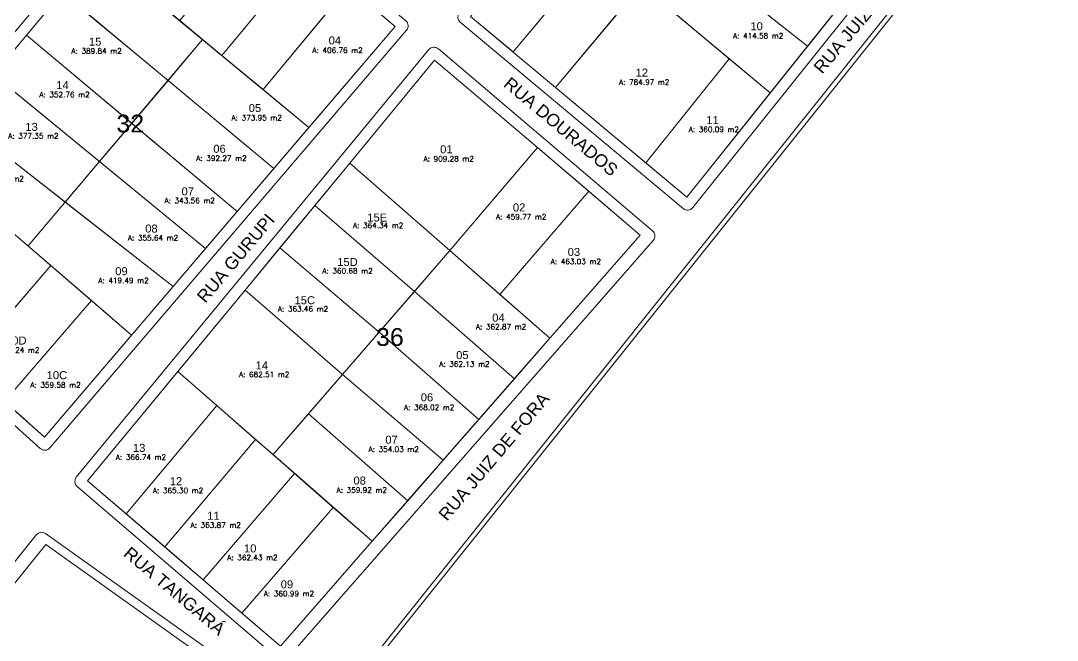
# Model space of a CAD drawing. Header units: metres. Extents: x 3808 to 8215, y 2374 to 6187.
# Drawn here: x 7835.6 to 8068.7, y 4861.3 to 5000.7 of the extents above; entities that cross this region are included whole.
import ezdxf
from ezdxf.enums import TextEntityAlignment as Align

# ---------------------------------------------------------------- set-up
doc = ezdxf.new("R2010")
doc.units = ezdxf.units.M
for name, color, linetype in [('ESPECARQ', 7, 'Continuous'), ('Lotes_Existentes', 7, 'Continuous'), ('Lotes_Novos', 9, 'Continuous'), ('nlote', 7, 'Continuous'), ('NOME RUA', 7, 'Continuous'), ('n°quadra', 7, 'Continuous'), ('Perimetro_Georreferenciado', 6, 'Continuous'), ('UNIDADE', 7, 'Continuous')]:
    doc.layers.add(name, color=color, linetype=linetype)
doc.layers.add('Lotes_Boundary', color=7, linetype='Continuous', lineweight=30)
doc.layers.add('MEIO_FIO', color=252, linetype='Continuous', lineweight=0)
doc.layers.get('UNIDADE').off()
doc.styles.add('Arial', font='arial.ttf')
doc.styles.add('REGUA100', font='arial.ttf')
doc.styles.add('REGUA60', font='romans.shx', dxfattribs={"width": 1.4})

# ---------------------------------------------------------------- blocks, each defined once
blk = doc.blocks.new('INDUNI1')
at = {"color": 0, "lineweight": 0, "style": 'REGUA100', "width": 1.4, "flags": 8}
for tag, p in [('NOME1', (0, 0)), ('NOME2', (0, -4.29))]:
    blk.add_attdef(tag, text='', height=2.5, dxfattribs=at).set_placement(p, align=Align.CENTER)
at = {"layer": 'ESPECARQ', "color": 3, "lineweight": 0, "style": 'REGUA60', "width": 1.4}
blk.add_attdef('AREA', text='', height=25, dxfattribs=at).set_placement((0, -7.81), align=Align.CENTER)
at = {"layer": 'ESPECARQ', "lineweight": 0, "style": 'REGUA60', "width": 1.4, "flags": 8}
for tag, p in [('REVPAR', (0, -12.81)), ('PISO', (0, -10.31)), ('PEDIR', (0, -15.31))]:
    blk.add_attdef(tag, text='', height=1.5, dxfattribs=at).set_placement(p, align=Align.CENTER)

msp = doc.modelspace()

# ---------------------------------------------------------------- linework, layer by layer
at = {"layer": 'Lotes_Boundary', "lineweight": 5, "flags": 128}
for points in [[(7965.558, 5016.702), (7955.303, 5025.274), (7936.771, 5001.664), (7946.318, 4993.684)], [(7900.004, 5016.064), (7890.573, 5023.986), (7871.344, 5000.725), (7880.836, 4992.878)], [(7994.856, 5023.965), (7987.547, 5014.741), (8012.529, 4994.946), (8019.879, 5004.138)], [(7852.592, 5016.227), (7844.945, 5007.081), (7868.745, 4987.281), (7876.502, 4996.461), (7871.344, 5000.725)], [(7909.231, 5008.313), (7900.004, 5016.064), (7880.836, 4992.878), (7890.124, 4985.2)], [(7987.547, 5014.741), (7979.721, 5004.863), (8004.139, 4984.452), (8012.529, 4994.946)], [(7994.93, 4992.15), (7979.721, 5004.863), (7975.105, 5008.722), (7955.864, 4985.704), (7976.191, 4968.713)], [(7844.945, 5007.081), (7836.885, 4997.439), (7860.583, 4977.622), (7868.745, 4987.281)], [(7919.819, 4999.42), (7909.231, 5008.313), (7890.124, 4985.2), (7900.413, 4976.695)], [(7836.885, 4997.439), (7829.457, 4988.556), (7853.302, 4969.006), (7860.583, 4977.622)], [(7890.124, 4985.2), (7880.836, 4992.878), (7876.502, 4996.461), (7868.745, 4987.281), (7892.545, 4967.481), (7900.413, 4976.695)], [(7928.666, 4991.827), (7909.597, 4968.694), (7932.104, 4948.998), (7951.778, 4972.177)], [(8004.139, 4984.452), (7994.93, 4992.15), (7976.191, 4968.713), (7985.4, 4961.015)], [(7829.457, 4988.556), (7821.372, 4978.885), (7845.622, 4959.918), (7853.302, 4969.006)], [(7868.745, 4987.281), (7860.583, 4977.622), (7884.282, 4957.805), (7892.545, 4967.481)], [(7860.583, 4977.622), (7853.302, 4969.006), (7877.15, 4949.453), (7884.282, 4957.805)], [(7963.348, 4962.341), (7951.778, 4972.177), (7932.104, 4948.998), (7943.357, 4939.149)], [(7853.302, 4969.006), (7845.622, 4959.918), (7869.882, 4940.942), (7877.15, 4949.453)], [(7909.597, 4968.694), (7901.743, 4959.167), (7924.151, 4939.818), (7932.104, 4948.998)], [(7974.917, 4952.505), (7963.348, 4962.341), (7943.357, 4939.149), (7954.61, 4929.301)], [(7901.743, 4959.167), (7893.889, 4949.64), (7916.199, 4930.639), (7924.151, 4939.818)], [(7842.403, 4945.646), (7833.334, 4953.467), (7814.129, 4931.195), (7823.057, 4923.137)], [(7893.889, 4949.64), (7886.035, 4940.112), (7907.954, 4921.123), (7916.199, 4930.639)], [(7943.357, 4939.149), (7932.104, 4948.998), (7924.151, 4939.818), (7946.612, 4920.162), (7954.61, 4929.301)], [(7851.546, 4937.762), (7842.403, 4945.646), (7823.057, 4923.137), (7831.986, 4915.079)], [(7907.954, 4921.123), (7886.035, 4940.112), (7870.954, 4921.818), (7879.687, 4914.175), (7888.42, 4906.533), (7892.341, 4903.101), (7900.294, 4912.281)], [(7924.151, 4939.818), (7916.199, 4930.639), (7938.614, 4911.022), (7946.612, 4920.162)], [(7860.542, 4930.005), (7851.546, 4937.762), (7831.986, 4915.079), (7840.915, 4907.021)], [(7916.199, 4930.639), (7907.954, 4921.123), (7930.616, 4901.883), (7938.614, 4911.022)], [(7879.687, 4914.175), (7870.954, 4921.818), (7850.643, 4897.179), (7859.316, 4889.754)], [(7907.954, 4921.123), (7900.294, 4912.281), (7922.618, 4892.744), (7930.616, 4901.883)], [(7888.42, 4906.533), (7879.687, 4914.175), (7859.316, 4889.754), (7867.989, 4882.328)], [(7900.294, 4912.281), (7892.341, 4903.101), (7914.619, 4883.605), (7922.618, 4892.744)], [(7897.153, 4898.89), (7892.341, 4903.101), (7888.42, 4906.533), (7867.989, 4882.328), (7876.662, 4874.903)], [(7905.886, 4891.247), (7897.153, 4898.89), (7876.662, 4874.903), (7885.334, 4867.477)], [(7914.619, 4883.605), (7905.886, 4891.247), (7885.334, 4867.477), (7894.007, 4860.052)]]:
    msp.add_lwpolyline(points, close=True, dxfattribs=at)
at = {"layer": 'Lotes_Existentes', "lineweight": 5}
for p, q in [((8061.027, 5055.603), (7985.4, 4961.015)), ((7795.532, 4947.978), (7872.071, 5039.526)), ((7872.071, 5039.526), (7919.819, 4999.42)), ((7852.592, 5016.227), (7900.413, 4976.695)), ((7900.056, 5016.128), (7880.836, 4992.878)), ((7946.318, 4993.684), (7965.558, 5016.702)), ((7955.864, 4985.704), (7975.105, 5008.722)), ((7844.945, 5007.081), (7892.545, 4967.481)), ((7909.312, 5008.411), (7890.124, 4985.2)), ((7919.819, 4999.42), (7840.915, 4907.021)), ((7955.864, 4985.704), (7936.771, 5001.664)), ((7836.885, 4997.439), (7884.282, 4957.805)), ((7837.288, 4950.057), (7876.502, 4996.461)), ((7928.666, 4991.827), (7909.597, 4968.694)), ((7951.778, 4972.177), (7928.666, 4991.827)), ((7994.93, 4992.15), (7976.191, 4968.713)), ((7829.457, 4988.556), (7877.15, 4949.453)), ((7955.864, 4985.704), (7985.4, 4961.015)), ((7821.372, 4978.885), (7869.882, 4940.942)), ((7951.778, 4972.177), (7932.104, 4948.998)), ((7951.778, 4972.177), (7974.917, 4952.505)), ((7909.597, 4968.694), (7886.035, 4940.112)), ((7909.597, 4968.694), (7932.104, 4948.998)), ((7943.357, 4939.149), (7963.348, 4962.341)), ((7901.743, 4959.167), (7924.151, 4939.818)), ((7833.334, 4953.467), (7860.542, 4930.005)), ((7954.61, 4929.301), (7974.917, 4952.505)), ((7892.341, 4903.101), (7932.104, 4948.998)), ((7893.889, 4949.64), (7916.199, 4930.639)), ((7932.104, 4948.998), (7954.61, 4929.301)), ((7823.057, 4923.137), (7842.403, 4945.646)), ((7886.035, 4940.112), (7850.643, 4897.179)), ((7886.035, 4940.112), (7907.954, 4921.123)), ((7924.151, 4939.818), (7946.612, 4920.162)), ((7831.986, 4915.079), (7851.546, 4937.762)), ((7814.129, 4931.195), (7840.915, 4907.021)), ((7916.199, 4930.639), (7938.614, 4911.022)), ((7914.619, 4883.605), (7954.61, 4929.301)), ((7870.954, 4921.818), (7914.619, 4883.605)), ((7907.954, 4921.123), (7930.616, 4901.883)), ((7859.316, 4889.754), (7879.687, 4914.175)), ((7900.294, 4912.281), (7922.618, 4892.744)), ((7867.989, 4882.328), (7888.42, 4906.533)), ((7850.643, 4897.179), (7894.007, 4860.052)), ((7876.662, 4874.903), (7897.153, 4898.89)), ((7885.334, 4867.477), (7905.886, 4891.247)), ((7894.007, 4860.052), (7914.619, 4883.605))]:
    msp.add_line(p, q, dxfattribs=at)
at = {"layer": 'Lotes_Novos', "lineweight": 5}
for p, q in [((7955.303, 5025.274), (8004.139, 4984.452)), ((8012.529, 4994.946), (7987.547, 5014.741))]:
    msp.add_line(p, q, dxfattribs=at)
at = {"layer": 'MEIO_FIO', "lineweight": 5}
for p, q in [((8063.617, 5054.838), (7986.715, 4958.656)), ((8067.718, 5048.758), (7903.162, 4842.948)), ((7792.997, 4948.843), (7870.796, 5041.898)), ((7872.911, 5042.085), (7922.199, 5000.686)), ((7934.423, 5000.368), (7984.581, 4958.442)), ((7922.375, 4998.564), (7842.149, 4904.616)), ((7927.383, 4994.2), (7848.089, 4898.012)), ((7977.69, 4953.429), (7929.512, 4994.389)), ((7895.617, 4857.336), (7977.848, 4951.298)), ((7840.003, 4904.477), (7793.143, 4946.767)), ((7848.271, 4895.918), (7893.513, 4857.184)), ((7901.12, 4842.663), (7841.173, 4885.383)), ((7839.132, 4885.1), (7684.927, 4692.773))]:
    msp.add_line(p, q, dxfattribs=at)
for centre, start, end in [((7935.386, 5001.519), 141.8712, 230.1079), ((7921.234, 4999.538), 319.50454, 49.97171), ((7928.54, 4993.246), 49.62991, 140.49938), ((7985.543, 4959.593), 230.1079, 321.3559), ((7976.719, 4952.286), 318.80939, 49.62991), ((7841.008, 4905.59), 227.93478, 319.50454), ((7849.247, 4897.058), 140.49938, 229.4312), ((7840.303, 4884.161), 54.5254, 141.27773)]:
    msp.add_arc(centre, 1.5, start, end, dxfattribs=at)
at = {"layer": 'Perimetro_Georreferenciado', "lineweight": 5}
for p, q in [((8068.676, 5048.355), (7901.841, 4839.694)), ((7841.213, 4882.899), (7686.907, 4690.447)), ((7901.841, 4839.694), (7841.213, 4882.899))]:
    msp.add_line(p, q, dxfattribs=at)

# ---------------------------------------------------------------- block references
at = {"layer": 'UNIDADE', "lineweight": 5}
ref = msp.add_blockref('INDUNI1', (8001.424, 5002.955), dxfattribs=dict(at, xscale=0.8, yscale=0.8, zscale=0.5))
ref.add_attrib('AREA', 'A: 414.58 m2', dxfattribs={"layer": 'ESPECARQ', "lineweight": 0, "height": 1.2, "style": 'REGUA60'}).set_placement((8001.424, 4996.704), align=Align.CENTER)
ref = msp.add_blockref('INDUNI1', (7852.66, 4999.554), dxfattribs=dict(at, xscale=0.8, yscale=0.8, zscale=0.5))
ref.add_attrib('AREA', 'A: 389.84 m2', dxfattribs={"layer": 'ESPECARQ', "lineweight": 0, "height": 1.2, "style": 'REGUA60'}).set_placement((7852.66, 4993.303), align=Align.CENTER)
ref = msp.add_blockref('INDUNI1', (7906.849, 4999.702), dxfattribs=dict(at, xscale=0.8, yscale=0.8, zscale=0.5))
ref.add_attrib('AREA', 'A: 406.76 m2', dxfattribs={"layer": 'ESPECARQ', "lineweight": 0, "height": 1.2, "style": 'REGUA60'}).set_placement((7906.849, 4993.451), align=Align.CENTER)
ref = msp.add_blockref('INDUNI1', (7975.789, 4992.548), dxfattribs=dict(at, xscale=0.8, yscale=0.8, zscale=0.5))
ref.add_attrib('AREA', 'A: 784.97 m2', dxfattribs={"layer": 'ESPECARQ', "lineweight": 0, "height": 1.2, "style": 'REGUA60'}).set_placement((7975.789, 4986.297), align=Align.CENTER)
ref = msp.add_blockref('INDUNI1', (7845.449, 4989.733), dxfattribs=dict(at, xscale=0.8, yscale=0.8, zscale=0.5))
ref.add_attrib('AREA', 'A: 352.76 m2', dxfattribs={"layer": 'ESPECARQ', "lineweight": 0, "height": 1.2, "style": 'REGUA60'}).set_placement((7845.449, 4983.483), align=Align.CENTER)
ref = msp.add_blockref('INDUNI1', (7888.656, 4984.541), dxfattribs=dict(at, xscale=0.8, yscale=0.8, zscale=0.5))
ref.add_attrib('AREA', 'A: 373.95 m2', dxfattribs={"layer": 'ESPECARQ', "lineweight": 0, "height": 1.2, "style": 'REGUA60'}).set_placement((7888.656, 4978.29), align=Align.CENTER)
ref = msp.add_blockref('INDUNI1', (7991.445, 4981.916), dxfattribs=dict(at, xscale=0.8, yscale=0.8, zscale=0.5))
ref.add_attrib('AREA', 'A: 360.09 m2', dxfattribs={"layer": 'ESPECARQ', "lineweight": 0, "height": 1.2, "style": 'REGUA60'}).set_placement((7991.445, 4975.665), align=Align.CENTER)
ref = msp.add_blockref('INDUNI1', (7838.452, 4980.437), dxfattribs=dict(at, xscale=0.8, yscale=0.8, zscale=0.5))
ref.add_attrib('AREA', 'A: 377.35 m2', dxfattribs={"layer": 'ESPECARQ', "lineweight": 0, "height": 1.2, "style": 'REGUA60'}).set_placement((7838.452, 4974.186), align=Align.CENTER)
ref = msp.add_blockref('INDUNI1', (7880.734, 4975.424), dxfattribs=dict(at, xscale=0.8, yscale=0.8, zscale=0.5))
ref.add_attrib('AREA', 'A: 392.27 m2', dxfattribs={"layer": 'ESPECARQ', "lineweight": 0, "height": 1.2, "style": 'REGUA60'}).set_placement((7880.734, 4969.173), align=Align.CENTER)
ref = msp.add_blockref('INDUNI1', (7931.833, 4975.292), dxfattribs=dict(at, xscale=0.8, yscale=0.8, zscale=0.5))
ref.add_attrib('AREA', 'A: 909.28 m2', dxfattribs={"layer": 'ESPECARQ', "lineweight": 0, "height": 1.2, "style": 'REGUA60'}).set_placement((7931.833, 4969.041), align=Align.CENTER)
ref = msp.add_blockref('INDUNI1', (7830.653, 4970.817), dxfattribs=dict(at, xscale=0.8, yscale=0.8, zscale=0.5))
ref.add_attrib('AREA', 'A: 374.20 m2', dxfattribs={"layer": 'ESPECARQ', "lineweight": 0, "height": 1.2, "style": 'REGUA60'}).set_placement((7830.653, 4964.567), align=Align.CENTER)
ref = msp.add_blockref('INDUNI1', (7873.6, 4965.894), dxfattribs=dict(at, xscale=0.8, yscale=0.8, zscale=0.5))
ref.add_attrib('AREA', 'A: 343.56 m2', dxfattribs={"layer": 'ESPECARQ', "lineweight": 0, "height": 1.2, "style": 'REGUA60'}).set_placement((7873.6, 4959.644), align=Align.CENTER)
ref = msp.add_blockref('INDUNI1', (7915.969, 4960.306), dxfattribs=dict(at, xscale=0.8, yscale=0.8, zscale=0.05))
ref.add_attrib('AREA', 'A: 364.34 m2', dxfattribs={"layer": 'ESPECARQ', "lineweight": 0, "height": 1.2, "style": 'REGUA60'}).set_placement((7915.969, 4954.056), align=Align.CENTER)
ref = msp.add_blockref('INDUNI1', (7948.144, 4962.258), dxfattribs=dict(at, xscale=0.8, yscale=0.8, zscale=0.5))
ref.add_attrib('AREA', 'A: 459.77 m2', dxfattribs={"layer": 'ESPECARQ', "lineweight": 0, "height": 1.2, "style": 'REGUA60'}).set_placement((7948.144, 4956.007), align=Align.CENTER)
ref = msp.add_blockref('INDUNI1', (7865.349, 4957.521), dxfattribs=dict(at, xscale=0.8, yscale=0.8, zscale=0.5))
ref.add_attrib('AREA', 'A: 355.64 m2', dxfattribs={"layer": 'ESPECARQ', "lineweight": 0, "height": 1.2, "style": 'REGUA60'}).set_placement((7865.349, 4951.271), align=Align.CENTER)
ref = msp.add_blockref('INDUNI1', (7960.423, 4952.198), dxfattribs=dict(at, xscale=0.8, yscale=0.8, zscale=0.5))
ref.add_attrib('AREA', 'A: 463.03 m2', dxfattribs={"layer": 'ESPECARQ', "lineweight": 0, "height": 1.2, "style": 'REGUA60'}).set_placement((7960.423, 4945.948), align=Align.CENTER)
ref = msp.add_blockref('INDUNI1', (7909.082, 4950.081), dxfattribs=dict(at, xscale=0.8, yscale=0.8, zscale=0.05))
ref.add_attrib('AREA', 'A: 360.68 m2', dxfattribs={"layer": 'ESPECARQ', "lineweight": 0, "height": 1.2, "style": 'REGUA60'}).set_placement((7909.082, 4943.83), align=Align.CENTER)
ref = msp.add_blockref('INDUNI1', (7858.714, 4947.921), dxfattribs=dict(at, xscale=0.8, yscale=0.8, zscale=0.5))
ref.add_attrib('AREA', 'A: 419.49 m2', dxfattribs={"layer": 'ESPECARQ', "lineweight": 0, "height": 1.2, "style": 'REGUA60'}).set_placement((7858.714, 4941.67), align=Align.CENTER)
ref = msp.add_blockref('INDUNI1', (7899.078, 4941.534), dxfattribs=dict(at, xscale=0.8, yscale=0.8, zscale=0.05))
ref.add_attrib('AREA', 'A: 363.46 m2', dxfattribs={"layer": 'ESPECARQ', "lineweight": 0, "height": 1.2, "style": 'REGUA60'}).set_placement((7899.078, 4935.283), align=Align.CENTER)
ref = msp.add_blockref('INDUNI1', (7943.6, 4937.525), dxfattribs=dict(at, xscale=0.8, yscale=0.8, zscale=0.5))
ref.add_attrib('AREA', 'A: 362.87 m2', dxfattribs={"layer": 'ESPECARQ', "lineweight": 0, "height": 1.2, "style": 'REGUA60'}).set_placement((7943.6, 4931.274), align=Align.CENTER)
ref = msp.add_blockref('INDUNI1', (7834.158, 4932.277), dxfattribs=dict(at, xscale=0.8, yscale=0.8, zscale=0.05))
ref.add_attrib('AREA', 'A: 359.24 m2', dxfattribs={"layer": 'ESPECARQ', "lineweight": 0, "height": 1.2, "style": 'REGUA60'}).set_placement((7834.158, 4926.026), align=Align.CENTER)
ref = msp.add_blockref('INDUNI1', (7935.359, 4929.131), dxfattribs=dict(at, xscale=0.8, yscale=0.8, zscale=0.5))
ref.add_attrib('AREA', 'A: 362.13 m2', dxfattribs={"layer": 'ESPECARQ', "lineweight": 0, "height": 1.2, "style": 'REGUA60'}).set_placement((7935.359, 4922.88), align=Align.CENTER)
ref = msp.add_blockref('INDUNI1', (7890.346, 4926.797), dxfattribs=dict(at, xscale=0.8, yscale=0.8, zscale=0.5))
ref.add_attrib('AREA', 'A: 682.51 m2', dxfattribs={"layer": 'ESPECARQ', "lineweight": 0, "height": 1.2, "style": 'REGUA60'}).set_placement((7890.346, 4920.546), align=Align.CENTER)
ref = msp.add_blockref('INDUNI1', (7843.424, 4924.432), dxfattribs=dict(at, xscale=0.8, yscale=0.8, zscale=0.05))
ref.add_attrib('AREA', 'A: 359.58 m2', dxfattribs={"layer": 'ESPECARQ', "lineweight": 0, "height": 1.2, "style": 'REGUA60'}).set_placement((7843.424, 4918.181), align=Align.CENTER)
ref = msp.add_blockref('INDUNI1', (7927.445, 4919.383), dxfattribs=dict(at, xscale=0.8, yscale=0.8, zscale=0.5))
ref.add_attrib('AREA', 'A: 368.02 m2', dxfattribs={"layer": 'ESPECARQ', "lineweight": 0, "height": 1.2, "style": 'REGUA60'}).set_placement((7927.445, 4913.132), align=Align.CENTER)
ref = msp.add_blockref('INDUNI1', (7919.463, 4909.963), dxfattribs=dict(at, xscale=0.8, yscale=0.8, zscale=0.5))
ref.add_attrib('AREA', 'A: 354.03 m2', dxfattribs={"layer": 'ESPECARQ', "lineweight": 0, "height": 1.2, "style": 'REGUA60'}).set_placement((7919.463, 4903.712), align=Align.CENTER)
ref = msp.add_blockref('INDUNI1', (7862.633, 4908.191), dxfattribs=dict(at, xscale=0.8, yscale=0.8, zscale=0.5))
ref.add_attrib('AREA', 'A: 366.74 m2', dxfattribs={"layer": 'ESPECARQ', "lineweight": 0, "height": 1.2, "style": 'REGUA60'}).set_placement((7862.633, 4901.941), align=Align.CENTER)
ref = msp.add_blockref('INDUNI1', (7870.969, 4900.676), dxfattribs=dict(at, xscale=0.8, yscale=0.8, zscale=0.5))
ref.add_attrib('AREA', 'A: 365.30 m2', dxfattribs={"layer": 'ESPECARQ', "lineweight": 0, "height": 1.2, "style": 'REGUA60'}).set_placement((7870.969, 4894.425), align=Align.CENTER)
ref = msp.add_blockref('INDUNI1', (7912.288, 4900.786), dxfattribs=dict(at, xscale=0.8, yscale=0.8, zscale=0.5))
ref.add_attrib('AREA', 'A: 359.92 m2', dxfattribs={"layer": 'ESPECARQ', "lineweight": 0, "height": 1.2, "style": 'REGUA60'}).set_placement((7912.288, 4894.535), align=Align.CENTER)
ref = msp.add_blockref('INDUNI1', (7879.444, 4892.91), dxfattribs=dict(at, xscale=0.8, yscale=0.8, zscale=0.5))
ref.add_attrib('AREA', 'A: 363.87 m2', dxfattribs={"layer": 'ESPECARQ', "lineweight": 0, "height": 1.2, "style": 'REGUA60'}).set_placement((7879.444, 4886.659), align=Align.CENTER)
ref = msp.add_blockref('INDUNI1', (7887.693, 4885.606), dxfattribs=dict(at, xscale=0.8, yscale=0.8, zscale=0.5))
ref.add_attrib('AREA', 'A: 362.43 m2', dxfattribs={"layer": 'ESPECARQ', "lineweight": 0, "height": 1.2, "style": 'REGUA60'}).set_placement((7887.693, 4879.355), align=Align.CENTER)
ref = msp.add_blockref('INDUNI1', (7895.912, 4877.488), dxfattribs=dict(at, xscale=0.8, yscale=0.8, zscale=0.5))
ref.add_attrib('AREA', 'A: 360.99 m2', dxfattribs={"layer": 'ESPECARQ', "lineweight": 0, "height": 1.2, "style": 'REGUA60'}).set_placement((7895.912, 4871.237), align=Align.CENTER)

# ---------------------------------------------------------------- texts
at = {"layer": 'nlote', "lineweight": 5, "style": 'Arial'}
for s, p in [('10', (7999.674, 4998.576)), ('04', (7904.84, 4995.379)), ('15', (7850.935, 4995.101)), ('12', (7973.875, 4988.138)), ('14', (7843.584, 4985.312)), ('05', (7886.872, 4980.178)), ('11', (7989.764, 4977.449)), ('13', (7836.642, 4975.931)), ('06', (7878.909, 4971.001)), ('01', (7929.915, 4970.875)), ('07', (7871.763, 4961.416)), ('02', (7946.27, 4957.807)), ('15E', (7913.529, 4955.542)), ('08', (7863.596, 4953.055)), ('03', (7958.598, 4947.796)), ('15D', (7906.765, 4945.526)), ('09', (7856.858, 4943.47)), ('15C', (7897.176, 4936.932)), ('04', (7941.62, 4933.017)), ('10D', (7832.307, 4927.87)), ('05', (7933.505, 4924.597)), ('14', (7888.419, 4922.271)), ('10C', (7841.436, 4920.079)), ('06', (7925.554, 4915.092)), ('07', (7917.596, 4905.571)), ('13', (7860.844, 4903.727)), ('12', (7869.116, 4896.23)), ('08', (7910.421, 4896.375)), ('11', (7877.527, 4888.451)), ('10', (7885.806, 4881.11)), ('09', (7894.061, 4873.021))]:
    msp.add_text(s, height=1.8, dxfattribs=at).set_placement(p)
at = {"layer": 'NOME RUA', "linetype": 'Continuous', "lineweight": 5, "style": 'Arial'}
for s, rotation, p in [('RUA SÃO FRANCISCO DO SUL', 49.88114, (7808.449, 4971.606)), ('RUA JUIZ DE FORA', 49.88114, (8015.797, 4988.573)), ('RUA DOURADOS', 319.88114, (7943.949, 4986.108)), ('RUA GURUPI', 49.88114, (7877.122, 4937.019)), ('RUA JUIZ DE FORA', 49.88114, (7931.451, 4887.99)), ('RUA TANGARÁ', 319.88114, (7858.479, 4880.476))]:
    msp.add_text(s, height=2.8, rotation=rotation, dxfattribs=at).set_placement(p)
at = {"layer": 'n°quadra', "lineweight": 5, "style": 'Arial'}
for s, p in [('32', (7857.128, 4975.572)), ('36', (7915.51, 4927.558))]:
    msp.add_text(s, height=4, rotation=0.02799, dxfattribs=at).set_placement(p)

doc.saveas('drawing.dxf')
